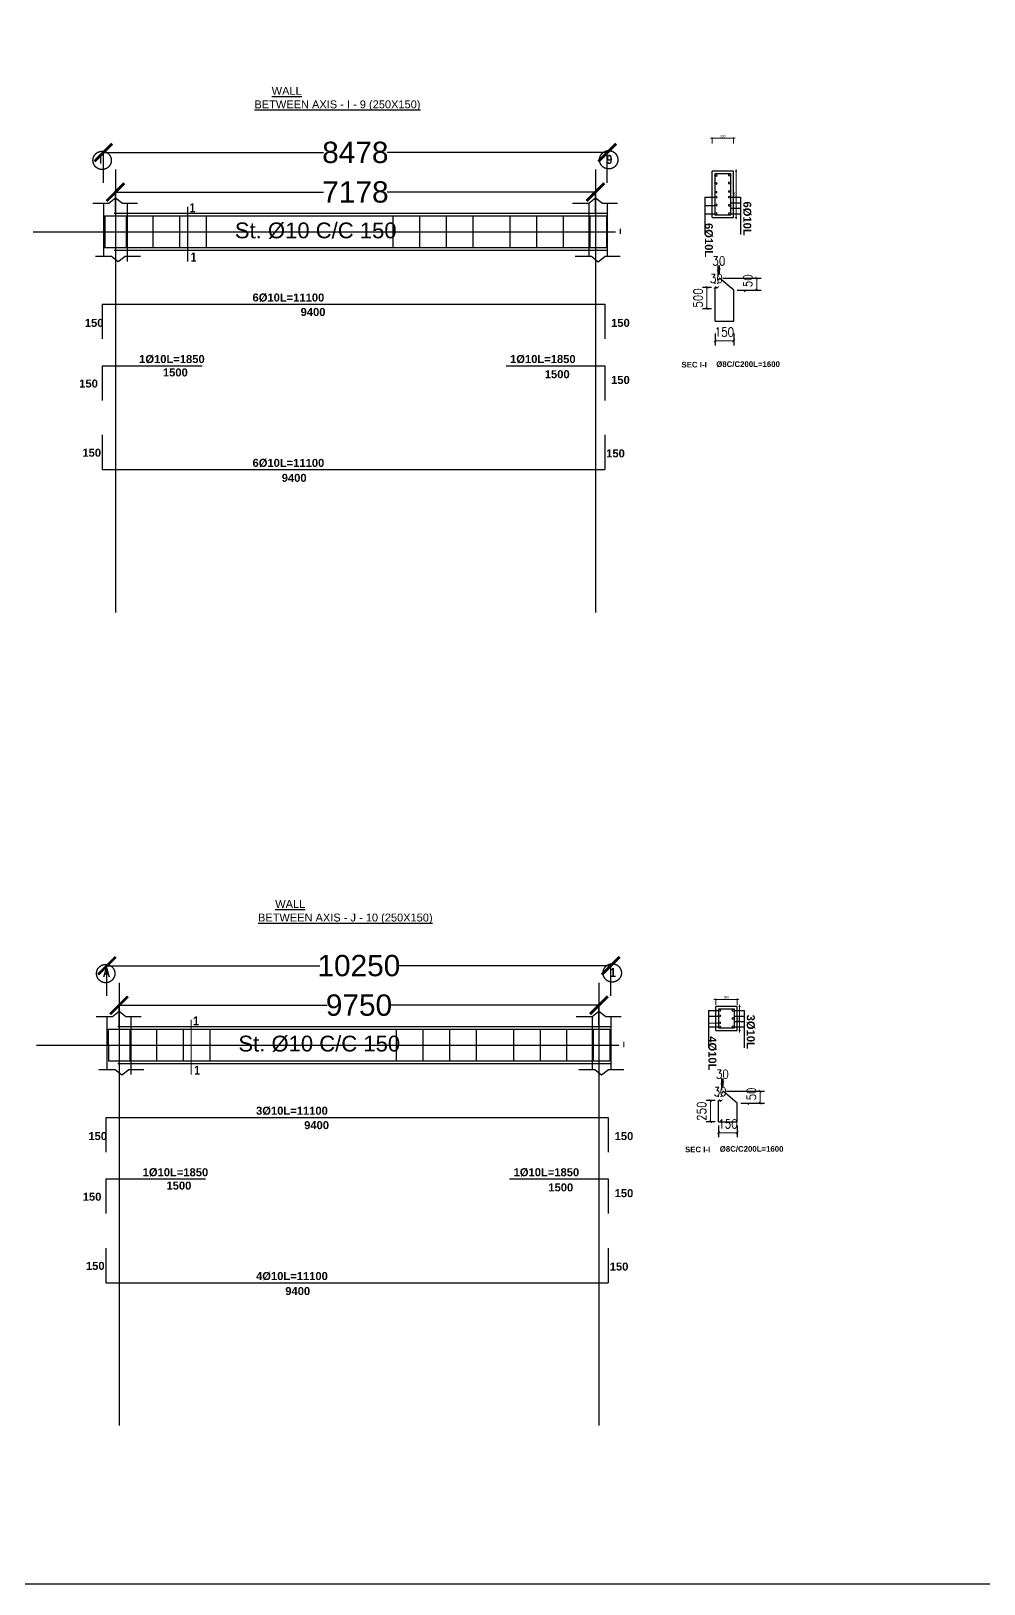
# Model space of a CAD drawing. Header units: millimetres. Extents: x -73920 to 111210, y -48963 to 87920.
# Drawn here: x 89765 to 95126, y 29460 to 38193 of the extents above; entities that cross this region are included whole.
import ezdxf

# ---------------------------------------------------------------- set-up
doc = ezdxf.new("R2010")
doc.units = ezdxf.units.MM
doc.header["$LTSCALE"] = 100
doc.header["$MEASUREMENT"] = 0
for name, pattern in [('CENTER', [2, 1.25, -0.25, 0.25, -0.25]), ('CENTER2', [28.575, 19.05, -3.175, 3.175, -3.175]), ('DOT2', [0.125, 0, -0.125])]:
    doc.linetypes.add(name, pattern=pattern)
for name, color, linetype in [('AXIS', 8, 'CENTER'), ('TEX', 4, 'Continuous'), ('water', 150, 'DOT2')]:
    doc.layers.add(name, color=color, linetype=linetype)
for name, color, linetype, lineweight in [('bar', 2, 'Continuous', 60), ('texts', 3, 'Continuous', 15), ('wal', 7, 'Continuous', 50)]:
    doc.layers.add(name, color=color, linetype=linetype, lineweight=lineweight)
doc.styles.add('50', font='arial.ttf', dxfattribs={"height": 150})
doc.styles.add('DIM25', font='simplex.shx', dxfattribs={"width": 0.85, "height": 50})
doc.styles.add('G', font='arial.ttf')
doc.styles.add('SIMPLEX', font='arial.ttf', dxfattribs={"height": 120})
doc.styles.add('Swiss Outline Bold Condensed', font='swisscbo.ttf')
doc.dimstyles.new('25SC', dxfattribs={"dimtxt": 20, "dimasz": 100, "dimexe": 0, "dimexo": 0, "dimgap": 0, "dimtad": 0, "dimdec": 0, "dimzin": 0, "dimdsep": 46, "dimtxsty": 'SIMPLEX', "dimblk": 'ARCHTICK', "dimcen": 0, "dimclrd": 1, "dimclre": 1, "dimclrt": 6, "dimadec": 0, "dimazin": 0, "dimtfac": 1, "dimtdec": 0, "dimtix": 1, "dimtmove": 2, "dimatfit": 3, "dimldrblk": 'ARCHTICK', "dimfxl": 50, "dimtolj": 1, "dimtzin": 0, "dimarcsym": 0})
doc.dimstyles.new('50PEA1', dxfattribs={"dimscale": 0, "dimtxt": 12.5, "dimasz": 5, "dimexe": 5, "dimexo": 10, "dimgap": 5, "dimtad": 1, "dimdec": 8, "dimdsep": 46, "dimtxsty": 'Standard', "dimblk1": 'ARCHTICK', "dimblk2": 'ARCHTICK', "dimsah": 1, "dimcen": 2.5, "dimdle": 10, "dimclrd": 8, "dimclre": 8, "dimclrt": 7, "dimadec": 8, "dimazin": 0, "dimtfac": 1, "dimtdec": 8, "dimtix": 1, "dimtmove": 2, "dimatfit": 3, "dimldrblk": 'ARCHTICK', "dimfxl": 1, "dimtolj": 1, "dimtzin": 0, "dimlwd": 13, "dimlwe": 13, "dimarcsym": 0})
doc.dimstyles.new('DIM25', dxfattribs={"dimtxt": 500, "dimasz": 1, "dimexe": 25, "dimexo": 20, "dimgap": 25, "dimtad": 1, "dimdec": 0, "dimzin": 0, "dimdsep": 46, "dimtxsty": 'DIM25', "dimblk": 'Tick', "dimcen": 0.09, "dimdle": 25, "dimclrd": 256, "dimclre": 256, "dimclrt": 1, "dimadec": 0, "dimazin": 0, "dimtfac": 1, "dimtdec": 0, "dimtix": 1, "dimtmove": 2, "dimatfit": 3, "dimldrblk": 'Tick', "dimfxl": 1, "dimtolj": 1, "dimtzin": 0, "dimlwd": 5, "dimarcsym": 0})

# ---------------------------------------------------------------- blocks, each defined once
blk = doc.blocks.new('_ArchTick')
at = {"color": 0, "const_width": 0.15}
blk.add_lwpolyline([(-0.5, -0.5), (0.5, 0.5)], dxfattribs=at)
blk = doc.blocks.new('*D361')
at = {"color": 1, "lineweight": -2, "transparency": 16777216}
for p, q in [((90260, 32595.5), (90260, 32714.3)), ((90260, 32714.3), (91431, 32714.3)), ((92960, 32714.3), (91789, 32714.3)), ((92960, 32595.5), (92960, 32714.3))]:
    blk.add_line(p, q, dxfattribs=at)
at = {"layer": 'DEFPOINTS', "color": 0, "lineweight": 25, "transparency": 16777216}
for p in [(92960, 32714.3), (90260, 32595.5), (92960, 32595.5)]:
    blk.add_point(p, dxfattribs=at)
at = {"color": 1, "lineweight": -2, "transparency": 16777216, "xscale": 100, "yscale": 100, "zscale": 100, "rotation": 180}
blk.add_blockref('_ArchTick', (90260, 32714.3), dxfattribs=at)
at = {"color": 1, "lineweight": -2, "transparency": 16777216, "xscale": 100, "yscale": 100, "zscale": 100}
blk.add_blockref('_ArchTick', (92960, 32714.3), dxfattribs=at)
at = {"color": 6, "transparency": 16777216, "insert": (91610, 32714.3), "char_height": 120, "attachment_point": 5, "style": 'SIMPLEX'}
blk.add_mtext('\\A1;9750', dxfattribs=at)
blk = doc.blocks.new('*D363')
at = {"color": 8, "lineweight": 13, "transparency": 16777216}
for p, q in [((93616.9, 32716.6), (93616.9, 32752.1)), ((93736.9, 32716.6), (93736.9, 32752.1)), ((93746.9, 32747.1), (93606.9, 32747.1))]:
    blk.add_line(p, q, dxfattribs=at)
at = {"layer": 'DEFPOINTS', "color": 0, "lineweight": 25, "transparency": 16777216}
for p in [(93616.9, 32747.1), (93616.9, 32706.6), (93736.9, 32706.6)]:
    blk.add_point(p, dxfattribs=at)
at = {"color": 8, "lineweight": 13, "transparency": 16777216, "xscale": 5, "yscale": 5, "zscale": 5, "rotation": 180}
blk.add_blockref('_ArchTick', (93616.9, 32747.1), dxfattribs=at)
at = {"color": 8, "lineweight": 13, "transparency": 16777216, "xscale": 5, "yscale": 5, "zscale": 5}
blk.add_blockref('_ArchTick', (93736.9, 32747.1), dxfattribs=at)
at = {"color": 7, "transparency": 16777216, "insert": (93676.9, 32758.4), "char_height": 12.5, "attachment_point": 5}
blk.add_mtext('\\A1;200', dxfattribs=at)
blk = doc.blocks.new('*D364')
at = {"color": 8, "lineweight": 13, "transparency": 16777216}
for p, q in [((93746.9, 32706.6), (93756.6, 32706.6)), ((93751.6, 32716.6), (93751.6, 32561.6)), ((93746.9, 32571.6), (93756.6, 32571.6))]:
    blk.add_line(p, q, dxfattribs=at)
at = {"layer": 'DEFPOINTS', "color": 0, "lineweight": 25, "transparency": 16777216}
for p in [(93736.9, 32706.6), (93736.9, 32571.6), (93751.6, 32571.6)]:
    blk.add_point(p, dxfattribs=at)
at = {"color": 8, "lineweight": 13, "transparency": 16777216, "xscale": 5, "yscale": 5, "zscale": 5}
for p, rotation in [((93751.6, 32706.6), 90), ((93751.6, 32571.6), 270)]:
    blk.add_blockref('_ArchTick', p, dxfattribs=dict(at, rotation=rotation))
at = {"color": 7, "transparency": 16777216, "insert": (93740.4, 32639.1), "char_height": 12.5, "attachment_point": 5, "rotation": 90}
blk.add_mtext('\\A1;135', dxfattribs=at)
blk = doc.blocks.new('*D362')
at = {"color": 1, "lineweight": -2, "transparency": 16777216}
for p, q in [((90191.8, 32766.9), (90191.8, 32936.7)), ((90191.8, 32936.7), (91389.4, 32936.7)), ((93026.9, 32936.7), (91829.3, 32936.7)), ((93026.9, 32766.8), (93026.9, 32936.7))]:
    blk.add_line(p, q, dxfattribs=at)
at = {"layer": 'DEFPOINTS', "color": 0, "lineweight": 25, "transparency": 16777216}
for p in [(93026.9, 32936.7), (90191.8, 32766.9), (93026.9, 32766.8)]:
    blk.add_point(p, dxfattribs=at)
at = {"color": 1, "lineweight": -2, "transparency": 16777216, "xscale": 100, "yscale": 100, "zscale": 100, "rotation": 180}
blk.add_blockref('_ArchTick', (90191.8, 32936.7), dxfattribs=at)
at = {"color": 1, "lineweight": -2, "transparency": 16777216, "xscale": 100, "yscale": 100, "zscale": 100}
blk.add_blockref('_ArchTick', (93026.9, 32936.7), dxfattribs=at)
at = {"color": 6, "transparency": 16777216, "insert": (91609.4, 32936.7), "char_height": 120, "attachment_point": 5, "style": 'SIMPLEX'}
blk.add_mtext('\\A1;10250', dxfattribs=at)
blk = doc.blocks.new('Tick')
at = {"const_width": 4}
blk.add_lwpolyline([(-7.1, -7.1), (7.1, 7.1)], dxfattribs=at)
blk = doc.blocks.new('*D356')
at = {"layer": 'DEFPOINTS', "color": 0, "linetype": 'ByBlock', "lineweight": 25, "transparency": 16777216}
for p in [(93633.6, 32178.5), (93587.5, 32058.5), (93633.6, 32058.5)]:
    blk.add_point(p, dxfattribs=at)
at = {"layer": 'water', "linetype": 'ByBlock', "lineweight": -2, "transparency": 16777216}
for p, q in [((93613.6, 32178.5), (93562.5, 32178.5)), ((93613.6, 32058.5), (93562.5, 32058.5))]:
    blk.add_line(p, q, dxfattribs=at)
at = {"layer": 'water', "linetype": 'ByBlock', "lineweight": 5, "transparency": 16777216}
for p, q in [((93587.5, 32179.5), (93587.5, 32180.5)), ((93587.5, 32178.5), (93587.5, 32058.5)), ((93587.5, 32057.5), (93587.5, 32056.5))]:
    blk.add_line(p, q, dxfattribs=at)
for p, rotation in [((93587.5, 32178.5), 270), ((93587.5, 32058.5), 90)]:
    blk.add_blockref('Tick', p, dxfattribs=dict(at, rotation=rotation))
at = {"layer": 'water', "color": 1, "linetype": 'ByBlock', "lineweight": 25, "transparency": 16777216, "insert": (93537.5, 32118.5), "char_height": 50, "attachment_point": 5, "rotation": 90, "style": 'DIM25'}
blk.add_mtext('\\A1;250', dxfattribs=at)
blk = doc.blocks.new('*D357')
at = {"layer": 'DEFPOINTS', "color": 0, "linetype": 'ByBlock', "lineweight": 25, "transparency": 16777216}
for p in [(93633.6, 32058.5), (93738.6, 32058.5), (93738.6, 31997)]:
    blk.add_point(p, dxfattribs=at)
at = {"layer": 'water', "linetype": 'ByBlock', "lineweight": 5, "transparency": 16777216}
for p, q in [((93632.6, 31997), (93631.6, 31997)), ((93633.6, 31997), (93738.6, 31997)), ((93739.6, 31997), (93740.6, 31997))]:
    blk.add_line(p, q, dxfattribs=at)
at = {"layer": 'water', "linetype": 'ByBlock', "lineweight": -2, "transparency": 16777216}
for p, q in [((93633.6, 32038.5), (93633.6, 31972)), ((93738.6, 32038.5), (93738.6, 31972))]:
    blk.add_line(p, q, dxfattribs=at)
at = {"layer": 'water', "linetype": 'ByBlock', "lineweight": 5, "transparency": 16777216}
blk.add_blockref('Tick', (93633.6, 31997), dxfattribs=at)
at = {"layer": 'water', "linetype": 'ByBlock', "lineweight": 5, "transparency": 16777216, "rotation": 180}
blk.add_blockref('Tick', (93738.6, 31997), dxfattribs=at)
at = {"layer": 'water', "color": 1, "linetype": 'ByBlock', "lineweight": 25, "transparency": 16777216, "insert": (93686.1, 32047), "char_height": 50, "attachment_point": 5, "style": 'DIM25'}
blk.add_mtext('\\A1;150', dxfattribs=at)
blk = doc.blocks.new('*D358')
at = {"layer": 'DEFPOINTS', "color": 0, "linetype": 'ByBlock', "lineweight": 25, "transparency": 16777216}
for p in [(93658.3, 32230.9), (93738.6, 32163.5), (93867.5, 32163.5)]:
    blk.add_point(p, dxfattribs=at)
at = {"layer": 'water', "linetype": 'ByBlock', "lineweight": -2, "transparency": 16777216}
for p, q in [((93678.3, 32230.9), (93892.5, 32230.9)), ((93758.6, 32163.5), (93892.5, 32163.5))]:
    blk.add_line(p, q, dxfattribs=at)
at = {"layer": 'water', "linetype": 'ByBlock', "lineweight": 5, "transparency": 16777216}
for p, q in [((93867.5, 32231.9), (93867.5, 32232.9)), ((93867.5, 32230.9), (93867.5, 32163.5)), ((93867.5, 32162.5), (93867.5, 32161.5))]:
    blk.add_line(p, q, dxfattribs=at)
for p, rotation in [((93867.5, 32230.9), 270), ((93867.5, 32163.5), 90)]:
    blk.add_blockref('Tick', p, dxfattribs=dict(at, rotation=rotation))
at = {"layer": 'water', "color": 1, "linetype": 'ByBlock', "lineweight": 25, "transparency": 16777216, "insert": (93817.5, 32197.2), "char_height": 50, "attachment_point": 5, "rotation": 90, "style": 'DIM25'}
blk.add_mtext('\\A1;150', dxfattribs=at)
blk = doc.blocks.new('*D359')
at = {"layer": 'DEFPOINTS', "color": 0, "linetype": 'ByBlock', "lineweight": 25, "transparency": 16777216}
for p in [(93633.6, 32178.5), (93633.6, 32178.5), (93648.6, 32178.5)]:
    blk.add_point(p, dxfattribs=at)
at = {"layer": 'water', "linetype": 'ByBlock', "lineweight": 5, "transparency": 16777216}
for p, q in [((93632.6, 32178.5), (93631.6, 32178.5)), ((93648.6, 32178.5), (93633.6, 32178.5)), ((93649.6, 32178.5), (93650.6, 32178.5))]:
    blk.add_line(p, q, dxfattribs=at)
at = {"layer": 'water', "linetype": 'ByBlock', "lineweight": -2, "transparency": 16777216}
for p, q in [((93633.6, 32198.5), (93633.6, 32203.5)), ((93648.6, 32198.5), (93648.6, 32203.5))]:
    blk.add_line(p, q, dxfattribs=at)
at = {"layer": 'water', "linetype": 'ByBlock', "lineweight": 5, "transparency": 16777216}
blk.add_blockref('Tick', (93633.6, 32178.5), dxfattribs=at)
at = {"layer": 'water', "linetype": 'ByBlock', "lineweight": 5, "transparency": 16777216, "rotation": 180}
blk.add_blockref('Tick', (93648.6, 32178.5), dxfattribs=at)
at = {"layer": 'water', "color": 1, "linetype": 'ByBlock', "lineweight": 25, "transparency": 16777216, "insert": (93641.1, 32228.5), "char_height": 50, "attachment_point": 5, "style": 'DIM25'}
blk.add_mtext('\\A1;30', dxfattribs=at)
blk = doc.blocks.new('*D360')
at = {"layer": 'DEFPOINTS', "color": 0, "linetype": 'ByBlock', "lineweight": 25, "transparency": 16777216}
for p in [(93658.3, 32277), (93658.3, 32230.9), (93650.8, 32217.9)]:
    blk.add_point(p, dxfattribs=at)
at = {"layer": 'water', "linetype": 'ByBlock', "lineweight": 5, "transparency": 16777216}
for p, q in [((93649.8, 32277), (93648.8, 32277)), ((93650.8, 32277), (93658.3, 32277)), ((93659.3, 32277), (93660.3, 32277))]:
    blk.add_line(p, q, dxfattribs=at)
at = {"layer": 'water', "linetype": 'ByBlock', "lineweight": -2, "transparency": 16777216}
for p, q in [((93650.8, 32237.9), (93650.8, 32302)), ((93658.3, 32250.9), (93658.3, 32302))]:
    blk.add_line(p, q, dxfattribs=at)
at = {"layer": 'water', "linetype": 'ByBlock', "lineweight": 5, "transparency": 16777216}
blk.add_blockref('Tick', (93650.8, 32277), dxfattribs=at)
at = {"layer": 'water', "linetype": 'ByBlock', "lineweight": 5, "transparency": 16777216, "rotation": 180}
blk.add_blockref('Tick', (93658.3, 32277), dxfattribs=at)
at = {"layer": 'water', "color": 1, "linetype": 'ByBlock', "lineweight": 25, "transparency": 16777216, "insert": (93654.5, 32327), "char_height": 50, "attachment_point": 5, "style": 'DIM25'}
blk.add_mtext('\\A1;30', dxfattribs=at)
blk = doc.blocks.new('*D393')
at = {"color": 1, "lineweight": -2, "transparency": 16777216}
for p, q in [((90240.1, 37168.5), (90240.1, 37287.3)), ((90240.1, 37287.3), (91411.2, 37287.3)), ((92940.1, 37287.3), (91768.9, 37287.3)), ((92940.1, 37168.5), (92940.1, 37287.3))]:
    blk.add_line(p, q, dxfattribs=at)
at = {"layer": 'DEFPOINTS', "color": 0, "lineweight": 25, "transparency": 16777216}
for p in [(92940.1, 37287.3), (90240.1, 37168.5), (92940.1, 37168.5)]:
    blk.add_point(p, dxfattribs=at)
at = {"color": 1, "lineweight": -2, "transparency": 16777216, "xscale": 100, "yscale": 100, "zscale": 100, "rotation": 180}
blk.add_blockref('_ArchTick', (90240.1, 37287.3), dxfattribs=at)
at = {"color": 1, "lineweight": -2, "transparency": 16777216, "xscale": 100, "yscale": 100, "zscale": 100}
blk.add_blockref('_ArchTick', (92940.1, 37287.3), dxfattribs=at)
at = {"color": 6, "transparency": 16777216, "insert": (91590.1, 37287.3), "char_height": 120, "attachment_point": 5, "style": 'SIMPLEX'}
blk.add_mtext('\\A1;7178', dxfattribs=at)
blk = doc.blocks.new('*D394')
at = {"color": 8, "lineweight": 13, "transparency": 16777216}
for p, q in [((93727, 37590.1), (93587, 37590.1)), ((93597, 37559.6), (93597, 37595.1)), ((93717, 37559.6), (93717, 37595.1))]:
    blk.add_line(p, q, dxfattribs=at)
at = {"layer": 'DEFPOINTS', "color": 0, "lineweight": 25, "transparency": 16777216}
for p in [(93597, 37590.1), (93597, 37549.6), (93717, 37549.6)]:
    blk.add_point(p, dxfattribs=at)
at = {"color": 8, "lineweight": 13, "transparency": 16777216, "xscale": 5, "yscale": 5, "zscale": 5, "rotation": 180}
blk.add_blockref('_ArchTick', (93597, 37590.1), dxfattribs=at)
at = {"color": 8, "lineweight": 13, "transparency": 16777216, "xscale": 5, "yscale": 5, "zscale": 5}
blk.add_blockref('_ArchTick', (93717, 37590.1), dxfattribs=at)
at = {"color": 7, "transparency": 16777216, "insert": (93657, 37601.3), "char_height": 12.5, "attachment_point": 5}
blk.add_mtext('\\A1;200', dxfattribs=at)
blk = doc.blocks.new('*D401')
at = {"color": 8, "lineweight": 13, "transparency": 16777216}
for p, q in [((93727, 37404.6), (93736.7, 37404.6)), ((93731.7, 37414.6), (93731.7, 37134.6)), ((93727, 37144.6), (93736.7, 37144.6))]:
    blk.add_line(p, q, dxfattribs=at)
at = {"layer": 'DEFPOINTS', "color": 0, "lineweight": 25, "transparency": 16777216}
for p in [(93717, 37404.6), (93717, 37144.6), (93731.7, 37144.6)]:
    blk.add_point(p, dxfattribs=at)
at = {"color": 8, "lineweight": 13, "transparency": 16777216, "xscale": 5, "yscale": 5, "zscale": 5}
for p, rotation in [((93731.7, 37404.6), 90), ((93731.7, 37144.6), 270)]:
    blk.add_blockref('_ArchTick', p, dxfattribs=dict(at, rotation=rotation))
at = {"color": 7, "transparency": 16777216, "insert": (93720.4, 37274.6), "char_height": 12.5, "attachment_point": 5, "rotation": 90}
blk.add_mtext('\\A1;500', dxfattribs=at)
blk = doc.blocks.new('*D395')
at = {"color": 1, "lineweight": -2, "transparency": 16777216}
for p, q in [((90171.9, 37339.9), (90171.9, 37509.7)), ((90171.9, 37509.7), (91410, 37509.7)), ((93007, 37509.7), (91768.8, 37509.7)), ((93007, 37339.8), (93007, 37509.7))]:
    blk.add_line(p, q, dxfattribs=at)
at = {"layer": 'DEFPOINTS', "color": 0, "lineweight": 25, "transparency": 16777216}
for p in [(93007, 37509.7), (90171.9, 37339.9), (93007, 37339.8)]:
    blk.add_point(p, dxfattribs=at)
at = {"color": 1, "lineweight": -2, "transparency": 16777216, "xscale": 100, "yscale": 100, "zscale": 100, "rotation": 180}
blk.add_blockref('_ArchTick', (90171.9, 37509.7), dxfattribs=at)
at = {"color": 1, "lineweight": -2, "transparency": 16777216, "xscale": 100, "yscale": 100, "zscale": 100}
blk.add_blockref('_ArchTick', (93007, 37509.7), dxfattribs=at)
at = {"color": 6, "transparency": 16777216, "insert": (91589.4, 37509.7), "char_height": 120, "attachment_point": 5, "style": 'SIMPLEX'}
blk.add_mtext('\\A1;8478', dxfattribs=at)
blk = doc.blocks.new('*D396')
at = {"layer": 'DEFPOINTS', "color": 0, "linetype": 'ByBlock', "lineweight": 25, "transparency": 16777216}
for p in [(93613.7, 36751.5), (93567.6, 36631.5), (93613.7, 36631.5)]:
    blk.add_point(p, dxfattribs=at)
at = {"layer": 'water', "linetype": 'ByBlock', "lineweight": -2, "transparency": 16777216}
for p, q in [((93593.7, 36751.5), (93542.6, 36751.5)), ((93593.7, 36631.5), (93542.6, 36631.5))]:
    blk.add_line(p, q, dxfattribs=at)
at = {"layer": 'water', "linetype": 'ByBlock', "lineweight": 5, "transparency": 16777216}
for p, q in [((93567.6, 36752.5), (93567.6, 36753.5)), ((93567.6, 36751.5), (93567.6, 36631.5)), ((93567.6, 36630.5), (93567.6, 36629.5))]:
    blk.add_line(p, q, dxfattribs=at)
for p, rotation in [((93567.6, 36751.5), 270), ((93567.6, 36631.5), 90)]:
    blk.add_blockref('Tick', p, dxfattribs=dict(at, rotation=rotation))
at = {"layer": 'water', "color": 1, "linetype": 'ByBlock', "lineweight": 25, "transparency": 16777216, "insert": (93517.6, 36691.5), "char_height": 50, "attachment_point": 5, "rotation": 90, "style": 'DIM25'}
blk.add_mtext('\\A1;500', dxfattribs=at)
blk = doc.blocks.new('*D397')
at = {"layer": 'DEFPOINTS', "color": 0, "linetype": 'ByBlock', "lineweight": 25, "transparency": 16777216}
for p in [(93613.7, 36511.5), (93718.7, 36511.5), (93718.7, 36450)]:
    blk.add_point(p, dxfattribs=at)
at = {"layer": 'water', "linetype": 'ByBlock', "lineweight": 5, "transparency": 16777216}
for p, q in [((93612.7, 36450), (93611.7, 36450)), ((93613.7, 36450), (93718.7, 36450)), ((93719.7, 36450), (93720.7, 36450))]:
    blk.add_line(p, q, dxfattribs=at)
at = {"layer": 'water', "linetype": 'ByBlock', "lineweight": -2, "transparency": 16777216}
for p, q in [((93613.7, 36491.5), (93613.7, 36425)), ((93718.7, 36491.5), (93718.7, 36425))]:
    blk.add_line(p, q, dxfattribs=at)
at = {"layer": 'water', "linetype": 'ByBlock', "lineweight": 5, "transparency": 16777216}
blk.add_blockref('Tick', (93613.7, 36450), dxfattribs=at)
at = {"layer": 'water', "linetype": 'ByBlock', "lineweight": 5, "transparency": 16777216, "rotation": 180}
blk.add_blockref('Tick', (93718.7, 36450), dxfattribs=at)
at = {"layer": 'water', "color": 1, "linetype": 'ByBlock', "lineweight": 25, "transparency": 16777216, "insert": (93666.2, 36500), "char_height": 50, "attachment_point": 5, "style": 'DIM25'}
blk.add_mtext('\\A1;150', dxfattribs=at)
blk = doc.blocks.new('*D398')
at = {"layer": 'DEFPOINTS', "color": 0, "linetype": 'ByBlock', "lineweight": 25, "transparency": 16777216}
for p in [(93638.3, 36803.9), (93718.7, 36736.5), (93847.6, 36736.5)]:
    blk.add_point(p, dxfattribs=at)
at = {"layer": 'water', "linetype": 'ByBlock', "lineweight": -2, "transparency": 16777216}
for p, q in [((93658.3, 36803.9), (93872.6, 36803.9)), ((93738.7, 36736.5), (93872.6, 36736.5))]:
    blk.add_line(p, q, dxfattribs=at)
at = {"layer": 'water', "linetype": 'ByBlock', "lineweight": 5, "transparency": 16777216}
for p, q in [((93847.6, 36804.9), (93847.6, 36805.9)), ((93847.6, 36803.9), (93847.6, 36736.5)), ((93847.6, 36735.5), (93847.6, 36734.5))]:
    blk.add_line(p, q, dxfattribs=at)
for p, rotation in [((93847.6, 36803.9), 270), ((93847.6, 36736.5), 90)]:
    blk.add_blockref('Tick', p, dxfattribs=dict(at, rotation=rotation))
at = {"layer": 'water', "color": 1, "linetype": 'ByBlock', "lineweight": 25, "transparency": 16777216, "insert": (93797.6, 36770.2), "char_height": 50, "attachment_point": 5, "rotation": 90, "style": 'DIM25'}
blk.add_mtext('\\A1;150', dxfattribs=at)
blk = doc.blocks.new('*D399')
at = {"layer": 'DEFPOINTS', "color": 0, "linetype": 'ByBlock', "lineweight": 25, "transparency": 16777216}
for p in [(93613.7, 36751.5), (93613.7, 36751.5), (93628.7, 36751.5)]:
    blk.add_point(p, dxfattribs=at)
at = {"layer": 'water', "linetype": 'ByBlock', "lineweight": -2, "transparency": 16777216}
for p, q in [((93613.7, 36771.5), (93613.7, 36776.5)), ((93628.7, 36771.5), (93628.7, 36776.5))]:
    blk.add_line(p, q, dxfattribs=at)
at = {"layer": 'water', "linetype": 'ByBlock', "lineweight": 5, "transparency": 16777216}
for p, q in [((93612.7, 36751.5), (93611.7, 36751.5)), ((93628.7, 36751.5), (93613.7, 36751.5)), ((93629.7, 36751.5), (93630.7, 36751.5))]:
    blk.add_line(p, q, dxfattribs=at)
blk.add_blockref('Tick', (93613.7, 36751.5), dxfattribs=at)
at = {"layer": 'water', "linetype": 'ByBlock', "lineweight": 5, "transparency": 16777216, "rotation": 180}
blk.add_blockref('Tick', (93628.7, 36751.5), dxfattribs=at)
at = {"layer": 'water', "color": 1, "linetype": 'ByBlock', "lineweight": 25, "transparency": 16777216, "insert": (93621.2, 36801.5), "char_height": 50, "attachment_point": 5, "style": 'DIM25'}
blk.add_mtext('\\A1;30', dxfattribs=at)
blk = doc.blocks.new('*D400')
at = {"layer": 'DEFPOINTS', "color": 0, "linetype": 'ByBlock', "lineweight": 25, "transparency": 16777216}
for p in [(93630.8, 36790.9), (93638.3, 36850), (93638.3, 36803.9)]:
    blk.add_point(p, dxfattribs=at)
at = {"layer": 'water', "linetype": 'ByBlock', "lineweight": -2, "transparency": 16777216}
for p, q in [((93630.8, 36810.9), (93630.8, 36875)), ((93638.3, 36823.9), (93638.3, 36875))]:
    blk.add_line(p, q, dxfattribs=at)
at = {"layer": 'water', "linetype": 'ByBlock', "lineweight": 5, "transparency": 16777216}
for p, q in [((93629.8, 36850), (93628.8, 36850)), ((93630.8, 36850), (93638.3, 36850)), ((93639.3, 36850), (93640.3, 36850))]:
    blk.add_line(p, q, dxfattribs=at)
blk.add_blockref('Tick', (93630.8, 36850), dxfattribs=at)
at = {"layer": 'water', "linetype": 'ByBlock', "lineweight": 5, "transparency": 16777216, "rotation": 180}
blk.add_blockref('Tick', (93638.3, 36850), dxfattribs=at)
at = {"layer": 'water', "color": 1, "linetype": 'ByBlock', "lineweight": 25, "transparency": 16777216, "insert": (93634.6, 36900), "char_height": 50, "attachment_point": 5, "style": 'DIM25'}
blk.add_mtext('\\A1;30', dxfattribs=at)

msp = doc.modelspace()

# ---------------------------------------------------------------- linework, layer by layer
at = {"color": 3}
for p, q in [((93716.98785964, 37404.59556485), (93596.98785964, 37404.59556485)), ((93596.98785964, 37144.59556485), (93596.98785964, 37404.59556485)), ((93716.98785964, 37144.59556485), (93716.98785964, 37404.59556485)), ((90111.80824118, 37224.28071274), (90202.55824118, 37224.28071274)), ((90171.88277048, 37224.28606403), (90171.88277048, 36926.22728598)), ((90202.55824118, 37224.28071274), (90240.06776396, 37254.58075154)), ((90240.06776396, 37254.58075154), (90279.20824118, 37224.28071274)), ((90279.20824118, 37224.28071274), (90364.70824118, 37224.28071274)), ((90307.56281623, 36897.2719153), (90307.56281623, 37224.28071274)), ((92811.81656272, 37224.16306651), (92902.56656272, 37224.16306651)), ((92902.56656272, 37224.16306651), (92940.07608551, 37254.46310531)), ((92902.62034492, 37224.16306651), (92902.62034492, 36924.52668021)), ((92940.07608551, 37254.46310531), (92979.21656272, 37224.16306651)), ((92979.21656272, 37224.16306651), (93064.71656272, 37224.16306651)), ((93006.96656272, 37224.16306651), (93006.96656272, 36924.52668021)), ((93716.98785964, 37144.59556485), (93716.98785964, 37279.59556485)), ((90165.05824125, 37153.47518324), (90165.12882949, 37153.47518324)), ((90232.5628163, 37168.47518324), (93006.96656272, 37168.47518324)), ((93015.0582413, 37168.47518324), (93015.06281642, 37168.47518324)), ((93596.98785964, 37144.59556485), (93716.98785964, 37144.59556485)), ((89776.25824125, 37063.47518324), (93052.55824125, 37063.47518324)), ((93006.96656272, 36958.47743926), (90232.5628163, 36958.47512637)), ((93015.0582413, 36958.4774708), (93015.05366628, 36958.4774708)), ((90127.18781623, 36926.2219347), (90217.93781623, 36926.2219347)), ((90217.93781623, 36926.2219347), (90255.44733901, 36895.9218959)), ((90255.44733901, 36895.9218959), (90294.58781623, 36926.2219347)), ((90294.58781623, 36926.2219347), (90380.08781623, 36926.2219347)), ((92827.19613778, 36926.10428847), (92917.94613778, 36926.10428847)), ((92917.94613778, 36926.10428847), (92955.45566056, 36895.80424967)), ((92955.45566056, 36895.80424967), (92994.59613778, 36926.10428847)), ((92994.59613778, 36926.10428847), (93080.09613778, 36926.10428847)), ((90165.03594082, 36656.67500774), (92992.53594074, 36656.67500774)), ((90165.03594082, 36656.67500774), (90165.03594082, 36461.67500774)), ((92992.53594074, 36656.67500774), (92992.53594074, 36461.67500774)), ((90165.02086908, 36310.77523062), (90720.02086908, 36310.77523062)), ((90165.02086908, 36310.77523062), (90165.02086908, 36115.77523062)), ((90172.52544421, 36310.77523062), (90727.52544421, 36310.77523062)), ((92437.52086901, 36310.77523062), (92992.52086901, 36310.77523062)), ((92992.52086901, 36310.77523062), (92992.52086901, 36115.77523062)), ((90165.02467296, 35921.82545395), (90165.02467296, 35726.82545395)), ((92992.52467289, 35921.82545395), (92992.52467289, 35726.82545395)), ((90165.02467296, 35726.82545395), (92992.52467289, 35726.82545395)), ((90222.49999993, 32651.28596513), (90260.00952271, 32681.58600393)), ((90260.00952271, 32681.58600393), (90299.14999993, 32651.28596513)), ((92922.50832147, 32651.1683189), (92960.01784425, 32681.4683577)), ((92960.01784425, 32681.4683577), (92999.15832147, 32651.1683189)), ((93736.92961839, 32706.60081724), (93616.92961839, 32706.60081724)), ((93616.92961839, 32571.60081724), (93616.92961839, 32706.60081724)), ((93736.92961839, 32571.60081724), (93736.92961839, 32706.60081724)), ((93736.92961839, 32571.60081724), (93736.92961839, 32706.60081724)), ((90131.74999993, 32651.28596513), (90222.49999993, 32651.28596513)), ((90185, 32580.48043563), (90185.07058824, 32580.48043563)), ((90191.82452923, 32651.29131641), (90191.82452923, 32353.23253837)), ((90252.50457505, 32595.48043563), (93026.90832147, 32595.48043563)), ((90299.14999993, 32651.28596513), (90384.64999993, 32651.28596513)), ((90327.50457498, 32324.27716769), (90327.50457498, 32651.28596513)), ((92831.75832147, 32651.1683189), (92922.50832147, 32651.1683189)), ((92922.56210367, 32651.1683189), (92922.56210367, 32351.53193259)), ((92999.15832147, 32651.1683189), (93084.65832147, 32651.1683189)), ((93026.90832147, 32651.1683189), (93026.90832147, 32351.53193259)), ((93035.00000005, 32595.48043563), (93035.00457517, 32595.48043563)), ((89796.2, 32490.48043563), (93072.5, 32490.48043563)), ((93616.92961839, 32571.60081724), (93736.92961839, 32571.60081724)), ((90147.12957498, 32353.22718709), (90237.87957498, 32353.22718709)), ((90237.87957498, 32353.22718709), (90275.38909776, 32322.92714829)), ((93026.90832147, 32385.48269164), (90252.50457505, 32385.48037876)), ((90275.38909776, 32322.92714829), (90314.52957498, 32353.22718709)), ((90314.52957498, 32353.22718709), (90400.02957498, 32353.22718709)), ((92847.13789653, 32353.10954085), (92937.88789653, 32353.10954085)), ((92937.88789653, 32353.10954085), (92975.39741931, 32322.80950205)), ((92975.39741931, 32322.80950205), (93014.53789653, 32353.10954085)), ((93014.53789653, 32353.10954085), (93100.03789653, 32353.10954085)), ((93035.00000005, 32385.48272319), (93034.99542503, 32385.48272318)), ((90184.97769956, 32083.68026013), (93012.47769949, 32083.68026013)), ((90184.97769956, 32083.68026013), (90184.97769956, 31888.68026013)), ((93012.47769949, 32083.68026013), (93012.47769949, 31888.68026013)), ((90184.96262783, 31737.78048301), (90739.96262783, 31737.78048301)), ((90184.96262783, 31737.78048301), (90184.96262783, 31542.78048301)), ((90192.46720295, 31737.78048301), (90747.46720295, 31737.78048301)), ((92457.46262776, 31737.78048301), (93012.46262776, 31737.78048301)), ((93012.46262776, 31737.78048301), (93012.46262776, 31542.78048301)), ((90184.96643171, 31348.83070634), (90184.96643171, 31153.83070634)), ((93012.46643164, 31348.83070634), (93012.46643164, 31153.83070634)), ((90184.96643171, 31153.83070634), (93012.46643164, 31153.83070634))]:
    msp.add_line(p, q, dxfattribs=at)
at = {"color": 6}
for p, q in [((93701.98785964, 37389.59556485), (93611.98785964, 37389.59556485)), ((93611.98785964, 37389.59556485), (93611.98785964, 37258.59556485)), ((93701.98785964, 37258.59556485), (93701.98785964, 37389.59556485)), ((93611.98785964, 37264.59556485), (93611.98785964, 37159.59556485)), ((93701.98785964, 37159.59556485), (93701.98785964, 37264.59556485)), ((90179.60824178, 37153.47523786), (90180.45530061, 36973.47523786)), ((90179.60824204, 37153.47518282), (93002.30824106, 37153.47742982)), ((90300.05824125, 37153.47518324), (90300.05824125, 36973.47518324)), ((90450.05824125, 37153.47518324), (90450.05824125, 36973.47518324)), ((90600.05824125, 37153.47518324), (90600.05824125, 36973.47518324)), ((90750.05824125, 37153.47518324), (90750.05824125, 36973.47518324)), ((91800.05824125, 37153.47518324), (91800.05824125, 36973.47518324)), ((91950.05824125, 37153.47518324), (91950.05824125, 36973.47518324)), ((92100.05824125, 37153.47518324), (92100.05824125, 36973.47518324)), ((92250.05824125, 37153.47518324), (92250.05824125, 36973.47518324)), ((92458.55824125, 37153.47518324), (92458.55824125, 36973.47518324)), ((92608.55824125, 37153.47518324), (92608.55824125, 36973.47518324)), ((92758.55824125, 37153.47518324), (92758.55824125, 36973.47518324)), ((92908.55824125, 37153.47518324), (92908.55824125, 36973.47518324)), ((93002.30824106, 37153.47742982), (93002.30824106, 36973.47742982)), ((93611.98785964, 37159.59556485), (93701.98785964, 37159.59556485)), ((93002.30824106, 36973.48298582), (90180.45381798, 36973.79029642)), ((93638.34400319, 36803.92688998), (93630.84088971, 36790.93830699)), ((93718.65994799, 36736.5234765), (93638.34400319, 36803.92688998)), ((93613.65994799, 36561.5234765), (93613.65994799, 36751.5234765)), ((93613.65994799, 36751.5234765), (93628.65994799, 36751.5234765)), ((93718.65994799, 36561.5234765), (93718.65994799, 36736.5234765)), ((93613.65994799, 36561.5234765), (93718.65994799, 36561.5234765)), ((93721.92961839, 32691.60081724), (93631.92961839, 32691.60081724)), ((93631.92961839, 32691.60081724), (93631.92961839, 32586.60081724)), ((93721.92961839, 32586.60081724), (93721.92961839, 32691.60081724)), ((90199.55000053, 32580.48049024), (90200.39705936, 32400.48049024)), ((90199.55000079, 32580.4804352), (93022.24999981, 32580.48268221)), ((90320, 32580.48043563), (90320, 32400.48043563)), ((90470, 32580.48043563), (90470, 32400.48043563)), ((90620, 32580.48043563), (90620, 32400.48043563)), ((90770, 32580.48043563), (90770, 32400.48043563)), ((91820, 32580.48043563), (91820, 32400.48043563)), ((91970, 32580.48043563), (91970, 32400.48043563)), ((92120, 32580.48043563), (92120, 32400.48043563)), ((92270, 32580.48043563), (92270, 32400.48043563)), ((92478.5, 32580.48043563), (92478.5, 32400.48043563)), ((92628.5, 32580.48043563), (92628.5, 32400.48043563)), ((92778.5, 32580.48043563), (92778.5, 32400.48043563)), ((92928.5, 32580.48043563), (92928.5, 32400.48043563)), ((93022.24999981, 32580.48268221), (93022.24999981, 32400.48268221)), ((93631.92961839, 32586.60081724), (93721.92961839, 32586.60081724)), ((93022.24999981, 32400.4882382), (90200.39557673, 32400.7955488)), ((93658.28576194, 32230.93214237), (93650.78264846, 32217.94355938)), ((93738.60170674, 32163.52872889), (93658.28576194, 32230.93214237)), ((93633.60170674, 32058.52872889), (93633.60170674, 32178.52872889)), ((93633.60170674, 32178.52872889), (93648.60170674, 32178.52872889)), ((93738.60170674, 32058.52872889), (93738.60170674, 32163.52872889)), ((93633.60170674, 32058.52872889), (93738.60170674, 32058.52872889))]:
    msp.add_line(p, q, dxfattribs=at)
at = {"color": 0}
for p, q in [((93556.78785964, 37258.59556485), (93611.98785964, 37258.59556485)), ((93556.78785964, 37258.59556485), (93556.78785964, 37047.99556485)), ((93556.78785964, 37212.64556485), (93611.98785964, 37212.64556485)), ((93701.98785964, 37258.59556485), (93757.18785964, 37258.59556485)), ((93701.98785964, 37225.89556485), (93757.18785964, 37225.89556485)), ((93757.18785964, 37258.59556485), (93757.18785964, 37047.99556485)), ((93556.78785964, 37165.59556485), (93611.98785964, 37165.59556485)), ((93701.98785964, 37196.79556485), (93757.18785964, 37196.79556485)), ((93701.98785964, 37165.59556485), (93757.18785964, 37165.59556485)), ((93576.72961839, 32685.60081724), (93631.92961839, 32685.60081724)), ((93576.72961839, 32685.60081724), (93576.72961839, 32475.00081724)), ((93721.92961839, 32685.60081724), (93777.12961839, 32685.60081724)), ((93777.12961839, 32685.60081724), (93777.12961839, 32475.00081724)), ((93576.72961839, 32652.90081724), (93631.92961839, 32652.90081724)), ((93576.72961839, 32613.45081724), (93631.92961839, 32615.55081724)), ((93576.72961839, 32592.60081724), (93631.92961839, 32592.60081724)), ((93721.92961839, 32652.90081724), (93777.12961839, 32652.90081724)), ((93721.92961839, 32623.80081724), (93777.12961839, 32623.80081724)), ((93721.92961839, 32592.60081724), (93777.12961839, 32592.60081724))]:
    msp.add_line(p, q, dxfattribs=at)
at = {"color": 6}
for centre in [(93617.5581522, 37380), (93695.98785964, 37383.59556485), (93617.5581522, 37336), (93617.5581522, 37287), (93695.98785964, 37338.11721613), (93695.98785964, 37290.59556485), (93617.98785964, 37258.59556485), (93617.98785964, 37214.59556485), (93695.98785964, 37258.59556485), (93695.98785964, 37213.11721613), (93617.98785964, 37165.59556485), (93695.98785964, 37165.59556485), (93637.92961839, 32685.60081724), (93637.92961839, 32654.85081724), (93715.92961839, 32685.60081724), (93637.92961839, 32615.55081724), (93637.92961839, 32592.60081724), (93715.92961839, 32640.12246852), (93715.92961839, 32592.60081724)]:
    msp.add_circle(centre, 6, dxfattribs=at)
at = {"layer": 'AXIS', "linetype": 'CENTER2', "ltscale": 1000}
for p, q in [((90240.07351341, 37413.97311713), (90239.96499422, 34923.43261993)), ((92940.07351383, 37413.98488172), (92939.96499464, 34923.44438452)), ((90260.01527216, 32840.97836952), (90259.90675297, 30350.43787232)), ((92960.01527258, 32840.9901341), (92959.90675339, 30350.4496369))]:
    msp.add_line(p, q, dxfattribs=at)
at = {"layer": 'AXIS', "ltscale": 500}
for centre in [(90165.07351348, 37465.53349104), (93015.07366704, 37469.05661608), (90185.01527223, 32892.53874343), (93035.01542579, 32896.06186847)]:
    msp.add_circle(centre, 51.55710597, dxfattribs=at)
at = {"layer": 'bar', "ltscale": 150, "const_width": 6}
for points in [[(90646.10824125, 36896.22518324), (90646.10824125, 37205.30537745)], [(90666.05, 32323.23043563), (90666.05, 32632.31062984)]]:
    msp.add_lwpolyline(points, dxfattribs=at)
at = {"layer": 'water', "color": 0, "linetype": 'ByBlock', "lineweight": 25}
msp.add_lwpolyline([(105000, 53280), (75050, 53280), (75050, 29460), (105000, 29460)], close=True, dxfattribs=at)

# ---------------------------------------------------------------- texts
at = {"layer": 'TEX'}
for s, height, style, p in [('%%UWALL', 44.4, 'G', (91118.90824125, 37834.34572385)), ('%%UBETWEEN AXIS - I - 9 (250X150)', 44.4, 'G', (91022.00824125, 37758.37518324)), ('I', 51, 'Swiss Outline Bold Condensed', (90148.55824125, 37446.72518324)), ('9', 51, 'Swiss Outline Bold Condensed', (93002.60824125, 37445.37518324)), ('1', 51, 'Swiss Outline Bold Condensed', (90656.92036361, 37173.52107516)), ('1', 51, 'Swiss Outline Bold Condensed', (90663.05824125, 36896.22518324)), ('%%UWALL', 44.4, 'G', (91138.85, 33261.35097624)), ('%%UBETWEEN AXIS - J - 10 (250X150)', 44.4, 'G', (91041.95, 33185.38043563)), ('A', 51, 'Swiss Outline Bold Condensed', (90168.5, 32873.73043563)), ('1', 51, 'Swiss Outline Bold Condensed', (93022.55, 32872.38043563)), ('1', 51, 'Swiss Outline Bold Condensed', (90676.86212236, 32600.52632755)), ('1', 51, 'Swiss Outline Bold Condensed', (90683, 32323.23043563))]:
    msp.add_text(s, height=height, dxfattribs=dict(at, style=style)).set_placement(p)
at = {"layer": 'TEX', "char_height": 88.8, "attachment_point": 1, "style": 'G'}
for insert in [(90911.60824125, 37116.12518324), (90931.55, 32543.13043563)]:
    msp.add_mtext_dynamic_manual_height_columns('St. %%C10 C/C 150', width=2462.3996833919, gutter_width=1, heights=[0], dxfattribs=dict(at, insert=insert))
at = {"layer": 'texts', "lineweight": 50, "ltscale": 2, "char_height": 31.5, "attachment_point": 1}
for s, insert, width in [('{\\fArial|b1|i0|c0|p34;I}', (93074.5634834, 37082.38079953), 183.1327953573), ('{\\fArial|b1|i0|c0|p34;SEC I-I}', (93424.5634834, 36332.38079953), 183.1327953573), ('{\\fArial|b1|i0|c0|p34;%%C8C/C200L=1600}', (93619.92785596, 36335.13739479), 109.3865879416), ('{\\fArial|b1|i0|c0|p34;I}', (93094.50524215, 32509.38605192), 183.1327953573), ('{\\fArial|b1|i0|c0|p34;SEC I-I}', (93444.50524215, 31919.38605192), 183.1327953573), ('{\\fArial|b1|i0|c0|p34;%%C8C/C200L=1600}', (93639.86961471, 31922.14264718), 109.3865879416)]:
    msp.add_mtext(s, dxfattribs=dict(at, insert=insert, width=width))
at = {"layer": 'wal', "lineweight": 50, "char_height": 45, "attachment_point": 3, "style": '50'}
for s, insert, rotation in [('{\\fArial|b1|i0|c0|p34;6%%C10L}', (93817.07685011, 37041.99556485), 269.9537251911), ('{\\fArial|b1|i0|c0|p34;6%%C10L}', (93600.92685011, 36920.79556485), 269.9537251911), ('{\\fArial|b1|i0|c0|p34;6%%C10L=11100}', (91414.76013236, 36716.56399821), 359.9537251911), ('{\\fArial|b1|i0|c0|p34;9400}', (91421.51013236, 36635.41399821), 359.9537251911), ('{\\fArial|b1|i0|c0|p34;150}', (90172.54051594, 36574.25523457), 359.9537251911), ('{\\fArial|b1|i0|c0|p34;150}', (93133.40824118, 36574.17518324), 359.9537251911), ('{\\fArial|b1|i0|c0|p34;1%%C10L=1850}', (90741.86470755, 36370.66422109), 359.9537251911), ('{\\fArial|b1|i0|c0|p34;1%%C10L=1850}', (92828.81013229, 36370.66422109), 359.9537251911), ('{\\fArial|b1|i0|c0|p34;1500}', (90646.87870109, 36295.4929735), 359.9537251911), ('{\\fArial|b1|i0|c0|p34;1500}', (92795.40102692, 36285.48654415), 359.9537251911), ('{\\fArial|b1|i0|c0|p34;150}', (93133.40824118, 36253.0429735), 359.9537251911), ('{\\fArial|b1|i0|c0|p34;150}', (90140.92471732, 36233.0230722), 359.9537251911), ('{\\fArial|b1|i0|c0|p34;150}', (90158.91281644, 35843.9932442), 359.9537251911), ('{\\fArial|b1|i0|c0|p34;150}', (93105.67412583, 35840.2429735), 359.9537251911), ('{\\fArial|b1|i0|c0|p34;6%%C10L=11100}', (91414.76013236, 35786.71444442), 359.9537251911), ('{\\fArial|b1|i0|c0|p34;9400}', (91315.2741259, 35702.5429735), 359.9537251911), ('{\\fArial|b1|i0|c0|p34;3%%C10L}', (93837.01860886, 32469.00081724), 269.9537251911), ('{\\fArial|b1|i0|c0|p34;4%%C10L}', (93620.86860886, 32347.80081724), 269.9537251911), ('{\\fArial|b1|i0|c0|p34;3%%C10L=11100}', (91434.70189111, 32143.5692506), 359.9537251911), ('{\\fArial|b1|i0|c0|p34;9400}', (91441.45189111, 32062.4192506), 359.9537251911), ('{\\fArial|b1|i0|c0|p34;150}', (90192.48227469, 32001.26048696), 359.9537251911), ('{\\fArial|b1|i0|c0|p34;150}', (93153.34999993, 32001.18043563), 359.9537251911), ('{\\fArial|b1|i0|c0|p34;1%%C10L=1850}', (90761.8064663, 31797.66947348), 359.9537251911), ('{\\fArial|b1|i0|c0|p34;1%%C10L=1850}', (92848.75189104, 31797.66947348), 359.9537251911), ('{\\fArial|b1|i0|c0|p34;1500}', (90666.82045984, 31722.49822588), 359.9537251911), ('{\\fArial|b1|i0|c0|p34;1500}', (92815.34278567, 31712.49179654), 359.9537251911), ('{\\fArial|b1|i0|c0|p34;150}', (90160.86647607, 31660.02832459), 359.9537251911), ('{\\fArial|b1|i0|c0|p34;150}', (93153.34999993, 31680.04822588), 359.9537251911), ('{\\fArial|b1|i0|c0|p34;150}', (90178.85457519, 31270.99849659), 359.9537251911), ('{\\fArial|b1|i0|c0|p34;150}', (93125.61588458, 31267.24822588), 359.9537251911), ('{\\fArial|b1|i0|c0|p34;4%%C10L=11100}', (91434.70189111, 31213.71969681), 359.9537251911), ('{\\fArial|b1|i0|c0|p34;9400}', (91335.21588465, 31129.54822588), 359.9537251911)]:
    msp.add_mtext(s, dxfattribs=dict(at, insert=insert, rotation=rotation))

# ---------------------------------------------------------------- dimensions: what is measured, and where the dimension line sits
at = {"color": 3}
for base, p1, p2, text, picture, middle in [((93006.96656272, 37509.66725484), (90171.88277048, 37339.87813563), (93006.96656272, 37339.75187017), '8478', '*D395', (91589.4246666, 37509.66725484)), ((92940.06281635, 37287.27518324), (90240.0628163, 37168.4719151), (92940.06281635, 37168.47518324), '7178', '*D393', (91590.06281632, 37287.27518324)), ((93026.90832147, 32936.67250723), (90191.82452923, 32766.88338801), (93026.90832147, 32766.75712256), '10250', '*D362', (91609.36642535, 32936.67250723)), ((92960.0045751, 32714.28043563), (90260.00457505, 32595.47716749), (92960.0045751, 32595.48043563), '9750', '*D361', (91610.00457507, 32714.28043563))]:
    dim = msp.add_linear_dim(base=base, p1=p1, p2=p2, text=text, dimstyle='25SC', dxfattribs=at)
    dim.commit()
    dim.dimension.update_dxf_attribs({"geometry": picture, "text_midpoint": middle})
for base, p1, p2, picture, middle in [((93596.98785964, 37590.09556485), (93716.98785964, 37549.59556485), (93596.98785964, 37549.59556485), '*D394', (93656.98785964, 37601.34556485)), ((93616.92961839, 32747.10081724), (93736.92961839, 32706.60081724), (93616.92961839, 32706.60081724), '*D363', (93676.92961839, 32758.35081724))]:
    dim = msp.add_linear_dim(base=base, p1=p1, p2=p2, text='200', dimstyle='50PEA1', override={"dimscale": 1}, dxfattribs=at)
    dim.commit()
    dim.dimension.update_dxf_attribs({"geometry": picture, "text_midpoint": middle})
dim = msp.add_linear_dim(base=(93731.68785964, 37144.59556485), p1=(93716.98785964, 37404.59556485), p2=(93716.98785964, 37144.59556485), angle=270, text='500', dimstyle='50PEA1', override={"dimscale": 1}, dxfattribs=at)
dim.commit()
dim.dimension.update_dxf_attribs({"geometry": '*D401', "text_midpoint": (93720.43785964, 37274.59556485)})
dim = msp.add_linear_dim(base=(93751.6296183867, 32571.600817242), p1=(93736.9296183867, 32706.600817242), p2=(93736.9296183867, 32571.600817242), angle=270, dimstyle='50PEA1', override={"dimscale": 1}, dxfattribs=at)
dim.commit()
dim.dimension.update_dxf_attribs({"geometry": '*D364', "text_midpoint": (93740.3796183867, 32639.100817242)})
at = {"layer": 'water', "color": 0, "linetype": 'ByBlock', "lineweight": 25}
for base, p1, p2, text, picture, middle in [((93638.34400319, 36850), (93630.84088971, 36790.93830699), (93638.34400319, 36803.92688998), '30', '*D400', (93634.59244645, 36900)), ((93613.65994799, 36751.5234765), (93628.65994799, 36751.5234765), (93613.65994799, 36751.5234765), '30', '*D399', (93621.15994799, 36801.5234765)), ((93718.65994799, 36450), (93613.65994799, 36511.5234765), (93718.65994799, 36511.5234765), '150', '*D397', (93666.15994799, 36500)), ((93658.28576194, 32277.00525239), (93650.78264846, 32217.94355938), (93658.28576194, 32230.93214237), '30', '*D360', (93654.5342052, 32327.00525239)), ((93633.60170674, 32178.52872889), (93648.60170674, 32178.52872889), (93633.60170674, 32178.52872889), '30', '*D359', (93641.10170674, 32228.52872889)), ((93738.60170674, 31997.00525239), (93633.60170674, 32058.52872889), (93738.60170674, 32058.52872889), '150', '*D357', (93686.10170674, 32047.00525239))]:
    dim = msp.add_linear_dim(base=base, p1=p1, p2=p2, text=text, dimstyle='DIM25', dxfattribs=at)
    dim.commit()
    dim.dimension.update_dxf_attribs({"geometry": picture, "text_midpoint": middle})
for base, p1, p2, text, picture, middle in [((93847.5581522, 36736.5234765), (93638.34400319, 36803.92688998), (93718.65994799, 36736.5234765), '150', '*D398', (93797.5581522, 36770.22518324)), ((93567.5581522, 36631.5234765), (93613.65994799, 36751.5234765), (93613.65994799, 36631.5234765), '500', '*D396', (93517.5581522, 36691.5234765)), ((93867.49991095, 32163.52872889), (93658.28576194, 32230.93214237), (93738.60170674, 32163.52872889), '150', '*D358', (93817.49991095, 32197.23043563)), ((93587.49991095, 32058.52872889), (93633.60170674, 32178.52872889), (93633.60170674, 32058.52872889), '250', '*D356', (93537.49991095, 32118.52872889))]:
    dim = msp.add_linear_dim(base=base, p1=p1, p2=p2, angle=90, text=text, dimstyle='DIM25', dxfattribs=at)
    dim.commit()
    dim.dimension.update_dxf_attribs({"geometry": picture, "text_midpoint": middle})

doc.saveas('drawing.dxf')
